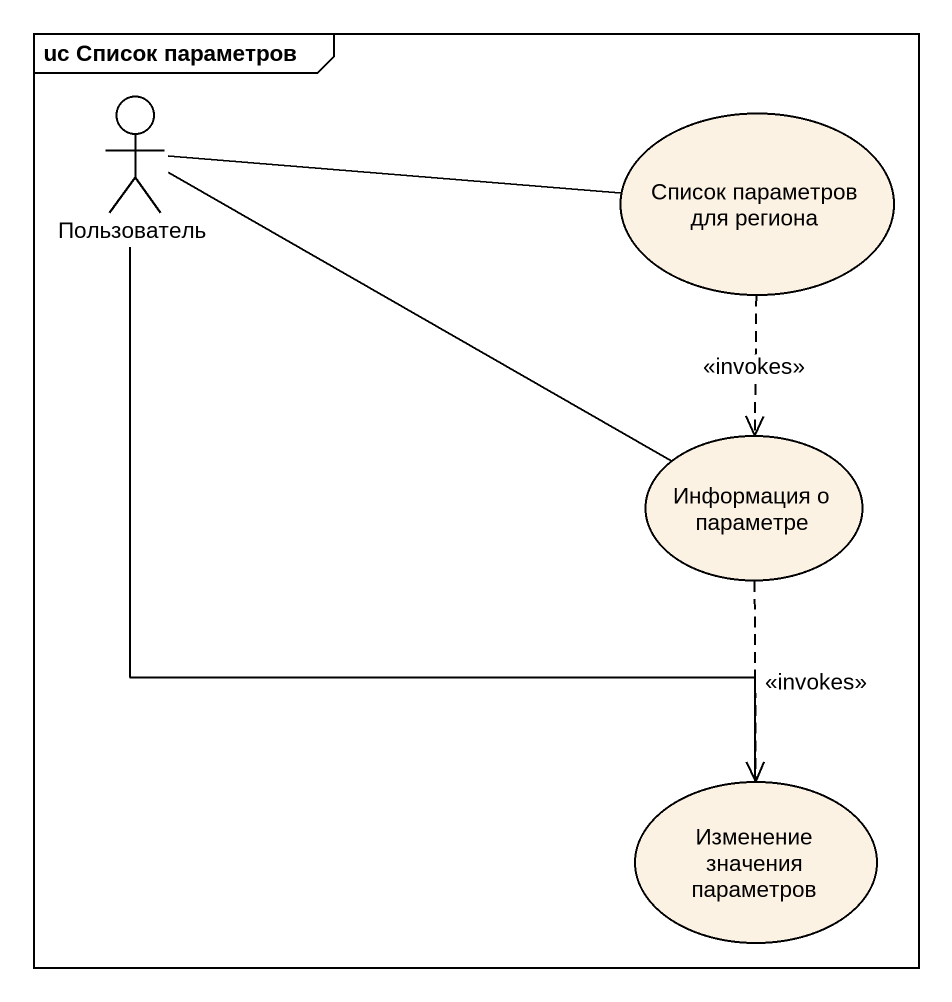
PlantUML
@startuml
mainframe uc Список параметров
actor Пользователь
usecase "Список параметров для региона" as Список_параметров_для
usecase "Информация о параметре" as Информация_о_параметре
usecase "Изменение значения параметров" as Изменение_значения
Пользователь -right- Список_параметров_для
Пользователь -right- Информация_о_параметре
Пользователь -- Изменение_значения
Список_параметров_для ..> Информация_о_параметре : <<invokes>>
Информация_о_параметре ..> Изменение_значения : <<invokes>>
@enduml
